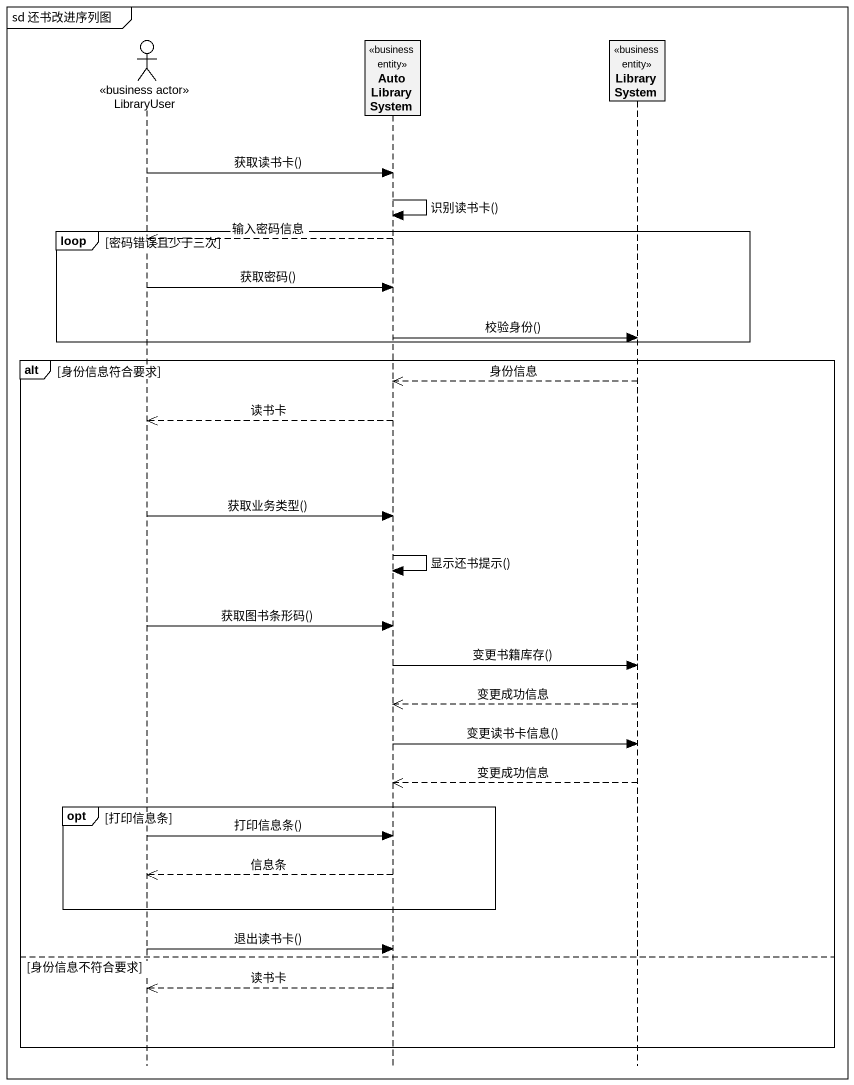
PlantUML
@startuml
mainframe sd 还书改进序列图
hide footbox
actor LibraryUser <<business actor>>
participant AutoLibrarySystem <<business entity>>
participant LibrarySystem <<business entity>>

LibraryUser -> AutoLibrarySystem : 获取读书卡()
AutoLibrarySystem -> AutoLibrarySystem : 识别读书卡()
loop 密码错误且少于三次
  AutoLibrarySystem -->> LibraryUser : 输入密码信息
  LibraryUser -> AutoLibrarySystem : 获取密码()
  AutoLibrarySystem -> LibrarySystem : 校验身份()
end
alt 身份信息符合要求
  LibrarySystem -->> AutoLibrarySystem : 身份信息
  AutoLibrarySystem -->> LibraryUser : 读书卡
  LibraryUser -> AutoLibrarySystem : 获取业务类型()
  AutoLibrarySystem -> AutoLibrarySystem : 显示还书提示()
  LibraryUser -> AutoLibrarySystem : 获取图书条形码()
  AutoLibrarySystem -> LibrarySystem : 变更书籍库存()
  LibrarySystem -->> AutoLibrarySystem : 变更成功信息
  AutoLibrarySystem -> LibrarySystem : 变更读书卡信息()
  LibrarySystem -->> AutoLibrarySystem : 变更成功信息
  opt 打印信息条
    LibraryUser -> AutoLibrarySystem : 打印信息条()
    AutoLibrarySystem -->> LibraryUser : 信息条
  end
  LibraryUser -> AutoLibrarySystem : 退出读书卡()
else 身份信息不符合要求
  AutoLibrarySystem -->> LibraryUser : 读书卡
end
@enduml
